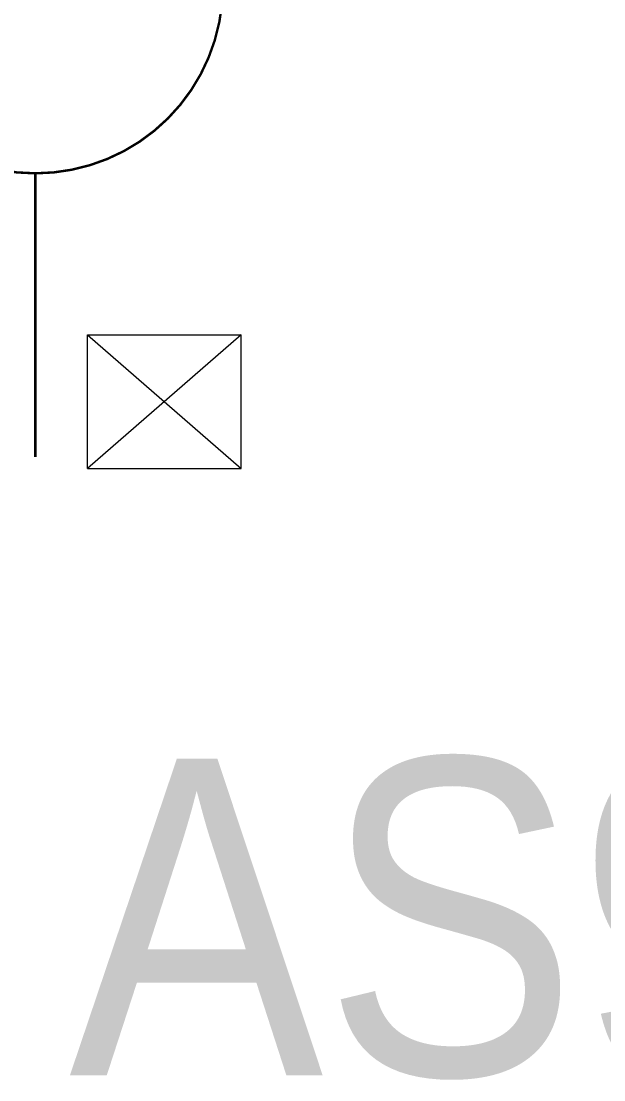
# Model space of a CAD drawing. Header units: inches. Extents: x 702888 to 852715, y 9845 to 271320.
# Drawn here: x 759112 to 759830, y 88554 to 89859 of the extents above; entities that cross this region are included whole.
import ezdxf

# ---------------------------------------------------------------- set-up
doc = ezdxf.new("R2010")
doc.units = ezdxf.units.IN
doc.header["$MEASUREMENT"] = 0
doc.layers.get('0').update_dxf_attribs({"lineweight": 5})
doc.layers.add('Air input', color=130, linetype='Continuous', lineweight=5)
doc.layers.add('electtric city', color=1, linetype='Continuous', lineweight=5)

# ---------------------------------------------------------------- blocks, each defined once
blk = doc.blocks.new('45y46y')
at = {"const_width": 3}
blk.add_lwpolyline([(740418.6, 180052.2), (740732.9, 180052.2)], dxfattribs=at)
for points in [[(740732.9, 180071.1), (740732.9, 180052.2), (740796.4, 180052.2), (740732.9, 180071.1)], [(740732.9, 180033.3), (740732.9, 180052.2), (740796.4, 180052.2), (740732.9, 180033.3)]]:
    blk.add_solid(points)
blk = doc.blocks.new('4y5y46y')
blk.add_line((740606.5, 179820.9), (740606.5, 179471.4))
at = {"const_width": 3}
blk.add_lwpolyline([(740606.5, 179820.9, -1), (740606.5, 180283.5, -1), (740606.5, 179820.9), (740606.5, 179471.4)], format="xyb", dxfattribs=at)
blk.add_circle((740606.5, 180052.2), 231.3)
at = {"rotation": 43.08915135710793}
blk.add_blockref('45y46y', (322747.8, -457373), dxfattribs=at)
blk = doc.blocks.new('5ty56y')
for p, q in [((739176.3, 79054.5), (739365.8, 79054.5)), ((739176.3, 78889.7), (739365.8, 78889.7))]:
    blk.add_line(p, q)
blk.add_lwpolyline([(739176.3, 79054.5), (739365.8, 78889.7), (739365.8, 79054.5), (739176.3, 78889.7)], close=True)

msp = doc.modelspace()

# ---------------------------------------------------------------- block references
at = {"layer": 'Air input'}
msp.add_blockref('4y5y46y', (18522.824, -90149.522), dxfattribs=at)
at = {"layer": 'electtric city'}
msp.add_blockref('5ty56y', (20017.219, 10417.805), dxfattribs=at)

# ---------------------------------------------------------------- texts
at = {"color": 140, "width": 0.9}
msp.add_text('AS9', height=390.5237, dxfattribs=at).set_placement((759171.066, 88559.546))

doc.saveas('drawing.dxf')
